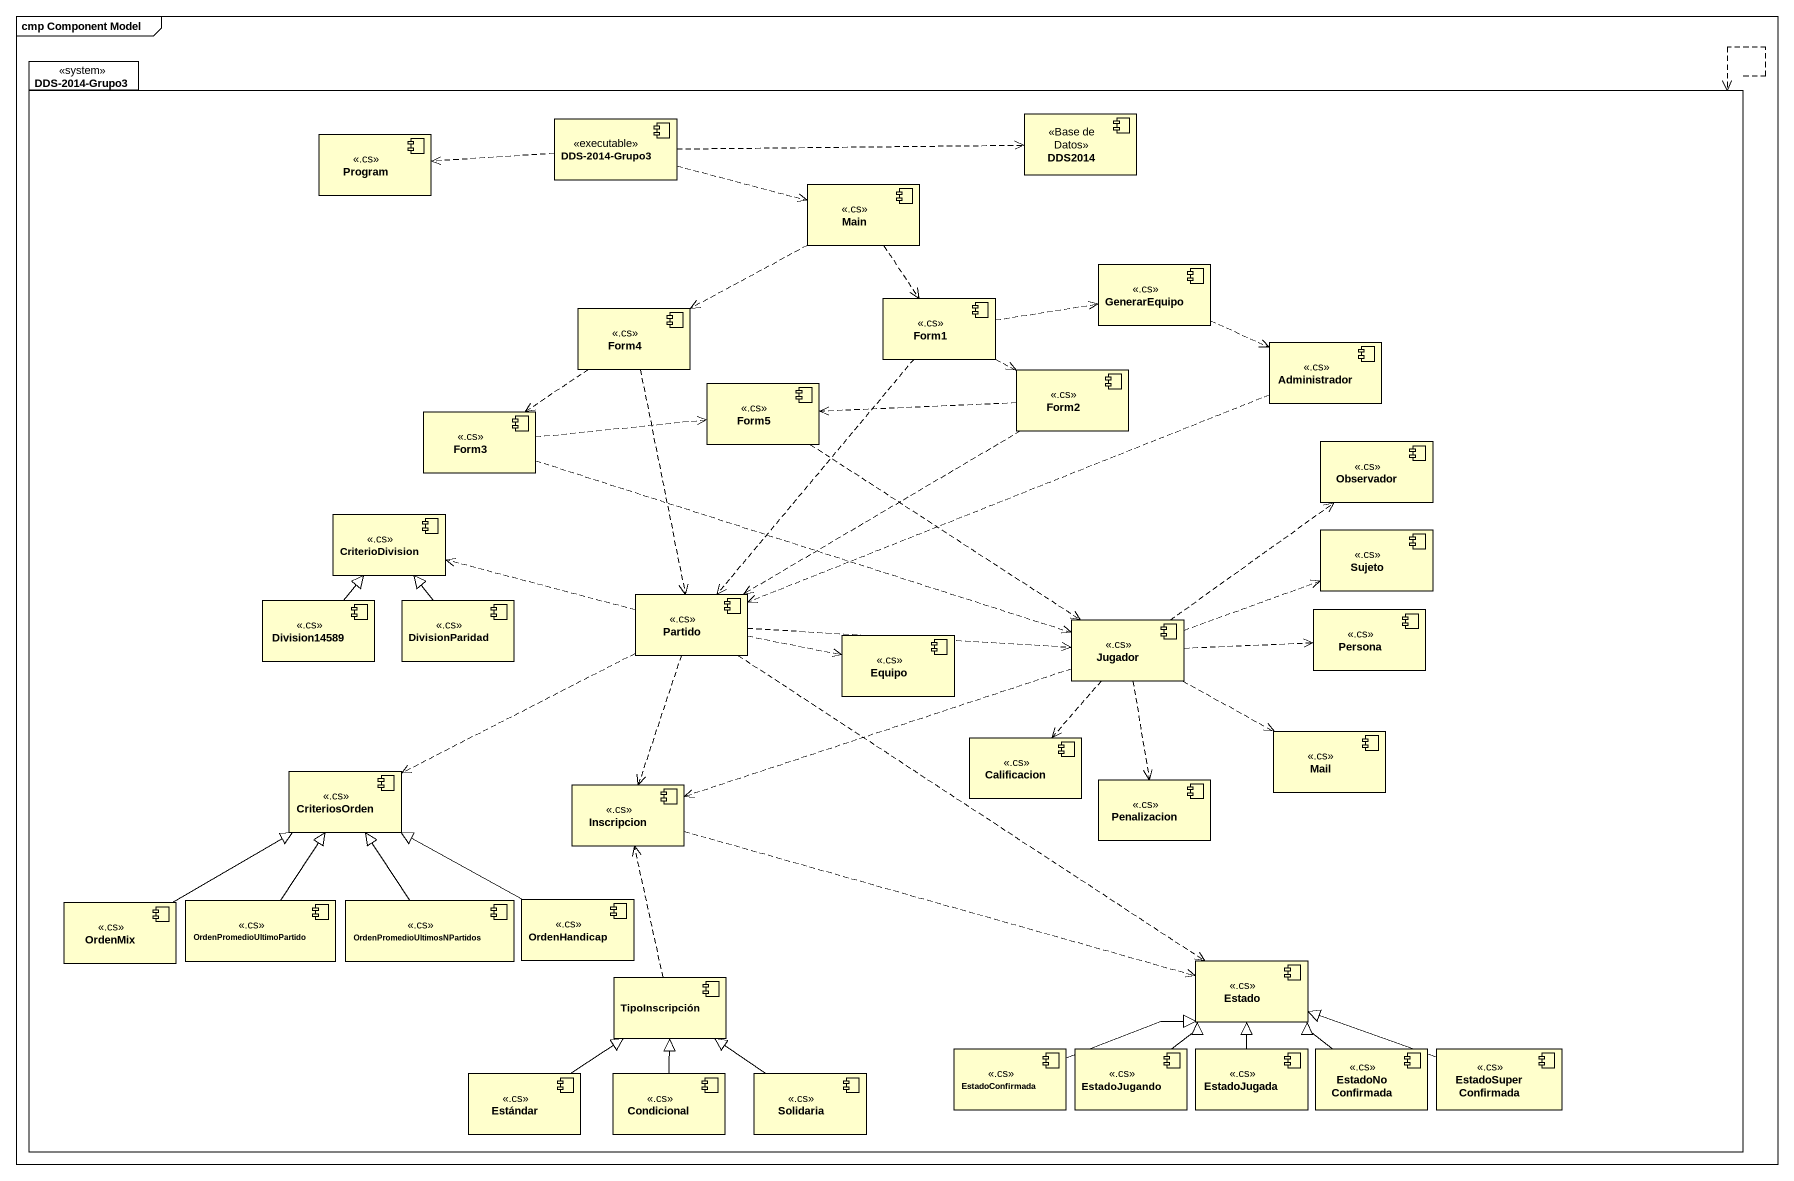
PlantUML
@startuml
mainframe cmp Component Model
package "DDS-2014-Grupo3" as DDS_2014_Grupo3 <<system>> {
  component "DDS-2014-Grupo3" as DDS_2014_Grupo3_2 <<executable>>
  component DDS2014 <<Base de Datos>>
  component Program <<.cs>>
  component Main <<.cs>>
  component GenerarEquipo <<.cs>>
  component Form4 <<.cs>>
  component Form1 <<.cs>>
  component Administrador <<.cs>>
  component Form5 <<.cs>>
  component Form2 <<.cs>>
  component Form3 <<.cs>>
  component Observador <<.cs>>
  component CriterioDivision <<.cs>>
  component Sujeto <<.cs>>
  component Division14589 <<.cs>>
  component DivisionParidad <<.cs>>
  component Partido <<.cs>>
  component Equipo <<.cs>>
  component Jugador <<.cs>>
  component Persona <<.cs>>
  component CriteriosOrden <<.cs>>
  component Calificacion <<.cs>>
  component Mail <<.cs>>
  component Inscripcion <<.cs>>
  component Penalizacion <<.cs>>
  component OrdenMix <<.cs>>
  component OrdenPromedioUltimoPartido <<.cs>>
  component "OrdenPromedioUltimosNPartidos" as OrdenPromedioUltimosNPartido <<.cs>>
  component OrdenHandicap <<.cs>>
  component TipoInscripción
  component Estado <<.cs>>
  component EstadoConfirmada <<.cs>>
  component EstadoJugando <<.cs>>
  component EstadoJugada <<.cs>>
  component EstadoNoConfirmada <<.cs>>
  component EstadoSuperConfirmada <<.cs>>
  component Estándar <<.cs>>
  component Condicional <<.cs>>
  component Solidaria <<.cs>>
}
DDS_2014_Grupo3 ..> DDS_2014_Grupo3
DDS_2014_Grupo3_2 .right.> DDS2014
DDS_2014_Grupo3_2 .left.> Program
DDS_2014_Grupo3_2 .right.> Main
Main .left.> Form4
Main ..> Form1
GenerarEquipo .right.> Administrador
Form4 ..> Form3
Form4 ..> Partido
Form1 .right.> GenerarEquipo
Form1 .right.> Form2
Form1 ..> Partido
Administrador .left.> Partido
Form5 ..> Jugador
Form2 .left.> Form5
Form2 .left.> Partido
Form3 .right.> Form5
Form3 .right.> Jugador
Division14589 -up-|> CriterioDivision
DivisionParidad -up-|> CriterioDivision
Partido .left.> CriterioDivision
Partido .right.> Equipo
Partido .right.> Jugador
Partido .left.> CriteriosOrden
Partido ..> Inscripcion
Partido ..> Estado
Jugador .up.> Observador
Jugador .right.> Sujeto
Jugador .right.> Persona
Jugador ..> Calificacion
Jugador .right.> Mail
Jugador .left.> Inscripcion
Jugador ..> Penalizacion
Inscripcion .right.> Estado
OrdenMix -right-|> CriteriosOrden
OrdenPromedioUltimoPartido -up-|> CriteriosOrden
OrdenPromedioUltimosNPartido -up-|> CriteriosOrden
OrdenHandicap -left-|> CriteriosOrden
TipoInscripción .up.> Inscripcion
EstadoConfirmada -right-|> Estado
EstadoJugando -up-|> Estado
EstadoJugada -up-|> Estado
EstadoNoConfirmada -up-|> Estado
EstadoSuperConfirmada -left-|> Estado
Estándar -up-|> TipoInscripción
Condicional -up-|> TipoInscripción
Solidaria -up-|> TipoInscripción
@enduml
